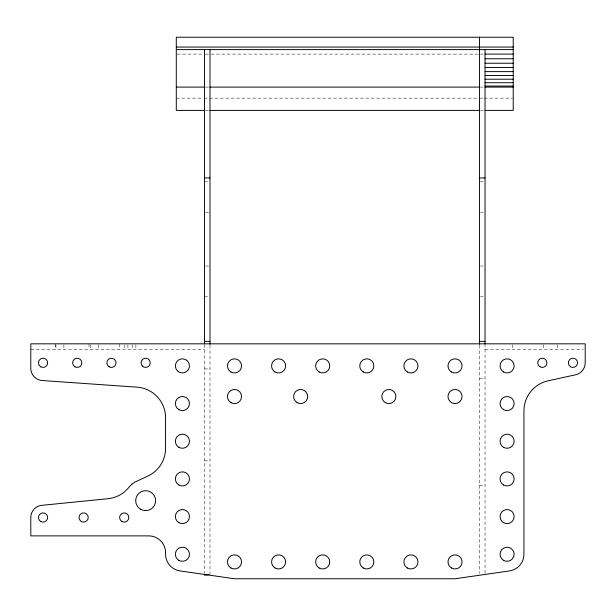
<?xml version="1.0" encoding="UTF-8"?>
<svg xmlns="http://www.w3.org/2000/svg" width="616" height="616" viewBox="0 0 616 616"><rect width="100%" height="100%" fill="white"/><g stroke="black" fill="none" stroke-linecap="round" stroke-linejoin="round"><path stroke-width="0.46" stroke-dasharray="3.08 2.31" d="M177.231 54.108L203.534 54.108M205.39 54.108L209.987 54.108M210.941 54.108L478.57 54.108M480.449 54.108L483.206 54.108M205.39 87.102L209.063 87.102M480.449 87.102L483.206 87.102M176.291 98.152L203.165 98.152M204.119 98.152L478.57 98.152M479.525 98.152L483.267 98.152M484.207 98.152L512.281 98.152M205.39 110.403L209.063 110.403M480.449 110.403L483.206 110.403M204.474 181.797L209.063 181.797M480.449 181.797L483.206 181.797M205.39 212.428L209.063 212.428M480.449 212.428L483.206 212.428M205.39 266.027L209.063 266.027M480.449 266.027L483.206 266.027M204.474 296.658L209.063 296.658M480.449 296.658L483.206 296.658M30.8 349.341L204.474 349.341M485.038 349.341L583.29 349.341M204.474 368.945L209.987 368.945M479.525 378.44L485.038 378.44M204.474 460.837L209.987 460.837M479.525 485.647L485.038 485.647M557.634 344.752L557.634 349.341M543.235 344.752L543.235 349.341M512.604 344.752L512.604 349.341M485.038 343.828L485.038 574.443M479.525 345.23L479.525 573.311M209.987 345.214L209.987 574.443M204.474 344.752L204.474 573.319M135.859 344.752L135.859 349.341M132.794 344.752L132.794 349.341M127.897 344.752L127.897 349.341M124.832 344.752L124.832 349.341M119.627 343.828L119.627 349.341M98.337 344.752L98.337 349.341M90.375 344.752L90.375 349.341M88.997 343.828L88.997 349.341M63.879 344.752L63.879 349.341M55.917 344.752L55.917 349.341M55.301 343.828L55.301 349.341"/><path stroke-width="0.92" d="M204.474 575.236L209.063 574.574M176.291 47.055L513.22 47.055M176.291 49.596L513.22 49.596M485.038 54.108L513.22 54.108M485.038 58.766L513.22 58.766M485.038 63.232L513.22 63.232M485.038 67.521L513.22 67.521M485.038 71.618L513.22 71.618M485.038 75.514L513.22 75.514M485.038 79.225L513.22 79.225M485.038 82.729L513.22 82.729M485.038 86.04L513.22 86.04M176.291 87.102L204.474 87.102M209.987 87.102L479.525 87.102M485.038 87.102L513.22 87.102M204.474 110.403L176.291 110.403L176.291 37.237L513.22 37.237L513.22 110.403L485.038 110.403M209.987 110.403L479.525 110.403M204.474 177.947L209.987 177.947M479.525 177.947L485.038 177.947M204.474 341.38L209.987 341.38M479.525 341.38L485.038 341.38M485.038 49.596L485.038 343.828M479.525 37.237L479.525 344.267M209.987 49.596L209.987 344.259M204.474 49.596L204.474 343.828M131.878 484.23L129.237 486.871A30.631 30.631 0 0 1 108.216 498.698L42.412 505.266A12.251 12.251 0 0 0 30.8 517.502L30.8 535.882L148.726 535.882A16.848 16.848 0 0 1 165.573 552.729L165.573 554.254A16.848 16.848 0 0 0 179.78 570.893L234.488 578.763L455.024 578.763L509.732 570.893A16.848 16.848 0 0 0 523.939 554.254L523.939 410.78A30.631 30.631 0 0 1 547.971 380.873L576.122 374.651A12.251 12.251 0 0 0 585.2 362.824L585.2 343.828L30.8 343.828L30.8 368.337C30.661 374.882 36.506 380.726 43.051 380.588L137.083 387.171A30.631 30.631 0 0 1 165.573 417.725L165.573 448.286A30.631 30.631 0 0 1 147.886 476.053L134.942 482.089L131.878 484.23M503.572 371.987A7.046 7.046 0 0 0 514.137 365.881A7.046 7.046 0 0 0 503.572 359.783A7.046 7.046 0 0 0 503.572 371.987M385.339 402.618A7.046 7.046 0 0 0 395.911 396.512A7.046 7.046 0 0 0 385.339 390.413A7.046 7.046 0 0 0 385.339 402.618M407.392 371.987A7.046 7.046 0 0 0 417.964 365.881A7.046 7.046 0 0 0 407.392 359.783A7.046 7.046 0 0 0 407.392 371.987M319.18 568.014A7.046 7.046 0 0 0 329.745 561.915A7.046 7.046 0 0 0 319.18 555.817A7.046 7.046 0 0 0 319.18 568.014M407.392 568.014A7.046 7.046 0 0 0 417.964 561.915A7.046 7.046 0 0 0 407.392 555.817A7.046 7.046 0 0 0 407.392 568.014M363.286 568.014A7.046 7.046 0 0 0 373.85 561.915A7.046 7.046 0 0 0 363.286 555.817A7.046 7.046 0 0 0 363.286 568.014M178.894 522.684A7.046 7.046 0 0 0 189.466 516.585A7.046 7.046 0 0 0 178.894 510.479A7.046 7.046 0 0 0 178.894 522.684M230.969 568.014A7.046 7.046 0 0 0 241.534 561.915A7.046 7.046 0 0 0 230.969 555.817A7.046 7.046 0 0 0 230.969 568.014M503.572 522.684A7.046 7.046 0 0 0 514.137 516.585A7.046 7.046 0 0 0 503.572 510.479A7.046 7.046 0 0 0 503.572 522.684M540.024 366.797A4.597 4.597 0 0 0 546.916 362.824A4.597 4.597 0 0 0 540.024 358.843A4.597 4.597 0 0 0 540.024 366.797M230.969 402.618A7.046 7.046 0 0 0 241.534 396.512A7.046 7.046 0 0 0 230.969 390.413A7.046 7.046 0 0 0 230.969 402.618M297.128 402.618A7.046 7.046 0 0 0 307.692 396.512A7.046 7.046 0 0 0 297.128 390.413A7.046 7.046 0 0 0 297.128 402.618M451.497 402.618A7.046 7.046 0 0 0 462.069 396.512A7.046 7.046 0 0 0 451.497 390.413A7.046 7.046 0 0 0 451.497 402.618M40.756 366.797A4.597 4.597 0 0 0 47.648 362.824A4.597 4.597 0 0 0 40.756 358.843A4.597 4.597 0 0 0 40.756 366.797M177.439 370.863A7.046 7.046 0 0 0 189.22 367.706A7.046 7.046 0 0 0 180.596 359.082A7.046 7.046 0 0 0 177.439 370.863M74.936 366.797A4.597 4.597 0 0 0 81.828 362.824A4.597 4.597 0 0 0 74.936 358.843A4.597 4.597 0 0 0 74.936 366.797M275.075 371.987A7.046 7.046 0 0 0 285.639 365.881A7.046 7.046 0 0 0 275.075 359.783A7.046 7.046 0 0 0 275.075 371.987M142.411 366.066A4.597 4.597 0 0 0 150.096 364.01A4.597 4.597 0 0 0 144.475 358.381A4.597 4.597 0 0 0 142.411 366.066M178.894 485.008A7.046 7.046 0 0 0 189.466 478.909A7.046 7.046 0 0 0 178.894 472.803A7.046 7.046 0 0 0 178.894 485.008M275.075 568.014A7.046 7.046 0 0 0 285.639 561.915A7.046 7.046 0 0 0 275.075 555.817A7.046 7.046 0 0 0 275.075 568.014M40.756 521.482A4.597 4.597 0 0 0 47.648 517.502A4.597 4.597 0 0 0 40.756 513.521A4.597 4.597 0 0 0 40.756 521.482M121.922 521.482A4.597 4.597 0 0 0 128.813 517.502A4.597 4.597 0 0 0 121.922 513.521A4.597 4.597 0 0 0 121.922 521.482M81.343 521.482A4.597 4.597 0 0 0 88.234 517.502A4.597 4.597 0 0 0 81.343 513.521A4.597 4.597 0 0 0 81.343 521.482M178.894 409.655A7.046 7.046 0 0 0 189.466 403.557A7.046 7.046 0 0 0 178.894 397.459A7.046 7.046 0 0 0 178.894 409.655M363.286 371.987A7.046 7.046 0 0 0 373.85 365.881A7.046 7.046 0 0 0 363.286 359.783A7.046 7.046 0 0 0 363.286 371.987M503.572 485.008A7.046 7.046 0 0 0 514.137 478.909A7.046 7.046 0 0 0 503.572 472.803A7.046 7.046 0 0 0 503.572 485.008M503.572 447.332A7.046 7.046 0 0 0 514.137 441.233A7.046 7.046 0 0 0 503.572 435.135A7.046 7.046 0 0 0 503.572 447.332M178.894 447.332A7.046 7.046 0 0 0 189.466 441.233A7.046 7.046 0 0 0 178.894 435.135A7.046 7.046 0 0 0 178.894 447.332M451.497 568.014A7.046 7.046 0 0 0 462.069 561.915A7.046 7.046 0 0 0 451.497 555.817A7.046 7.046 0 0 0 451.497 568.014M503.572 560.36A7.046 7.046 0 0 0 514.137 554.254A7.046 7.046 0 0 0 503.572 548.155A7.046 7.046 0 0 0 503.572 560.36M178.894 560.36A7.046 7.046 0 0 0 189.466 554.254A7.046 7.046 0 0 0 178.894 548.155A7.046 7.046 0 0 0 178.894 560.36M140.687 509.278A9.956 9.956 0 0 0 155.617 500.654A9.956 9.956 0 0 0 140.687 492.03A9.956 9.956 0 0 0 140.687 509.278M451.497 371.987A7.046 7.046 0 0 0 462.069 365.881A7.046 7.046 0 0 0 451.497 359.783A7.046 7.046 0 0 0 451.497 371.987M570.647 366.797A4.597 4.597 0 0 0 577.546 362.824A4.597 4.597 0 0 0 570.647 358.843A4.597 4.597 0 0 0 570.647 366.797M503.572 409.655A7.046 7.046 0 0 0 514.137 403.557A7.046 7.046 0 0 0 503.572 397.459A7.046 7.046 0 0 0 503.572 409.655M319.18 371.987A7.046 7.046 0 0 0 329.745 365.881A7.046 7.046 0 0 0 319.18 359.783A7.046 7.046 0 0 0 319.18 371.987M109.148 366.797A4.597 4.597 0 0 0 116.039 362.824A4.597 4.597 0 0 0 109.148 358.843A4.597 4.597 0 0 0 109.148 366.797M230.969 371.987A7.046 7.046 0 0 0 241.534 365.881A7.046 7.046 0 0 0 230.969 359.783A7.046 7.046 0 0 0 230.969 371.987"/></g></svg>
